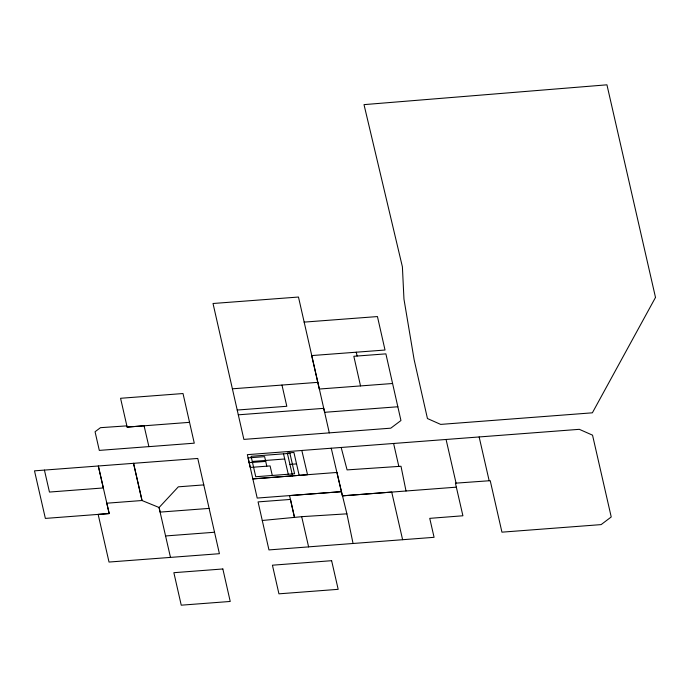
<?xml version="1.0" encoding="UTF-8"?>
<svg xmlns="http://www.w3.org/2000/svg" width="690" height="690" viewBox="0 0 690 690"><rect width="100%" height="100%" fill="white"/><g stroke="black" fill="none" stroke-linecap="round" stroke-linejoin="round"><path stroke-width="1.03" d="M159.105 507.504L178.322 486.83L203.783 484.898L219.411 553.699L109.02 562.048L98.153 514.404L109.184 513.558L98.316 465.991L34.5 470.847L45.368 518.414L109.184 513.558L106.803 503.2L141.993 500.517L159.105 507.504L160.149 512.101L209.13 508.401M294.518 517.388L290.481 499.431L258.069 501.897L262.269 520.484L301.754 516.689M329.311 432.889L298.477 297.036L213.02 303.497L243.881 439.401L390.79 428.171L400.95 420.529L385.891 353.858L353.832 356.281L360.525 385.926M301.892 450.492L247.348 454.658L257.197 498.068L341.472 491.659L346.898 513.834L353.056 543.487L434.079 537.32L429.741 518.354L462.904 515.775L455.435 483.181L490.228 480.68L501.941 532.163L601.119 524.607L611.228 516.974L592.538 435.166L579.315 429.327L301.823 450.458L307.55 474.72L252.833 478.895L336.901 472.46M252.264 461.463L284.711 458.988M249.185 462.671L265.702 461.412M289.929 464.413L296.536 463.904M331.243 448.233L342.369 495.843L391.713 492.065L402.606 539.701M304.092 322.118L377.447 316.563L385.02 350.028L311.682 355.574L319.298 389.039L392.584 383.502M232.401 388.806L317.857 382.346M237.205 410.041L286.807 406.281L281.977 385.063M238.317 414.819L323.722 408.351L324.645 412.344M189.543 422.34L183.014 393.533L120.569 398.285L127.141 427.093L144.072 425.773L148.902 446.654L194.278 443.178L189.543 422.34L127.141 427.093L126.788 425.868L100.455 427.679L95.065 431.75L99.308 450.398L148.833 446.62M324.576 412.31L397.845 406.764M341.171 447.482L347.087 469.899L401.002 466.268L406.022 490.995M342.369 495.843L456.349 487.166M165.591 535.957L214.555 532.249M308.542 546.86L353.056 543.487M346.898 513.834L301.685 516.663L308.611 546.894L268.962 549.913L262.269 520.484M336.97 472.486L341.472 491.659L289.541 495.584L294.449 517.353M283.504 453.839L288.273 474.246M299.167 475.358L293.914 452.459L287.307 452.968L292.551 475.859M272.283 475.47L270.101 465.923L250.272 467.441L248.089 457.901L264.615 456.642L266.797 466.181M479.145 436.96L489.167 480.749M446.076 439.478L456.073 483.138M393.602 443.48L398.829 466.423M356.256 352.211L357.127 356.031M159.036 507.478L170.49 557.408M133.575 463.335L142.062 500.552M133.506 463.309L141.993 500.517M44.427 470.106L49.447 492.056L103.336 487.942L98.316 465.991L197.771 458.453L203.783 484.898M655.5 297.433L592.374 412.818L440.669 424.402L427.446 418.537L414.129 359.645L403.961 299.106L402.399 266.823L364.01 104.63L606.941 84.818L655.5 297.433M289.904 453.347L251.082 456.314L255.757 476.73L294.578 473.763L289.904 453.347M222.853 568.965L173.863 572.691L181.246 605.182L230.227 601.456L222.853 568.965M331.623 560.694L272.429 565.196L278.933 593.831L338.178 589.329L331.623 560.694"/></g></svg>
